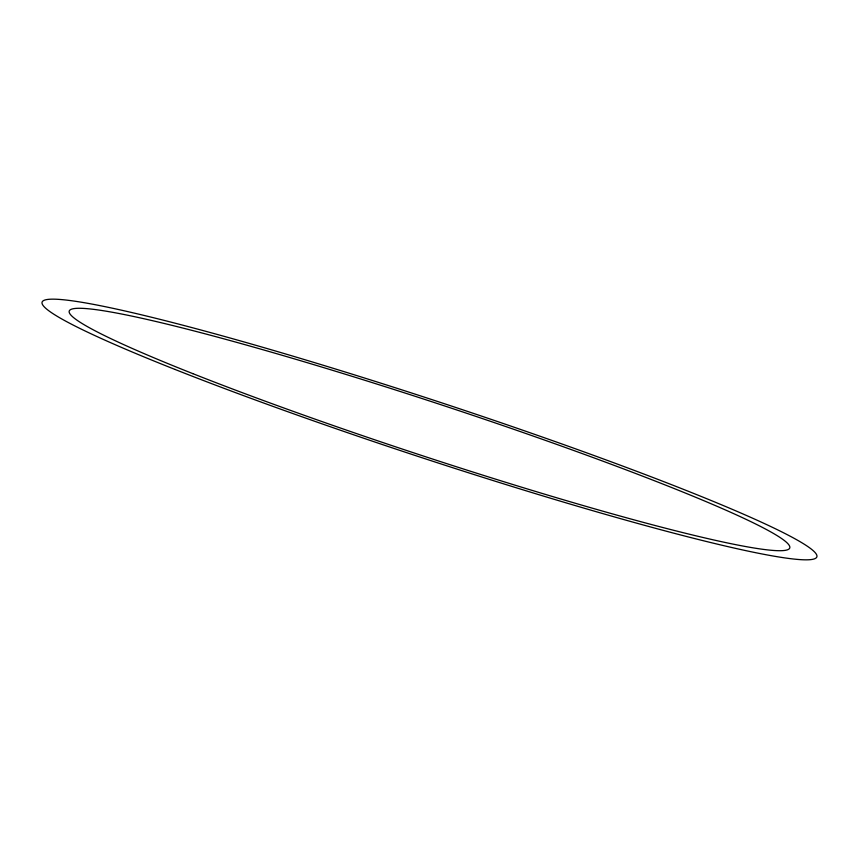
<?xml version="1.0" encoding="UTF-8"?>
<svg xmlns="http://www.w3.org/2000/svg" width="859" height="859" viewBox="0 0 859 859"><rect width="100%" height="100%" fill="white"/><g stroke="black" fill="none" stroke-linecap="round" stroke-linejoin="round"><path stroke-width="1.29" d="M175.053 369.456A407.767 29.152 18.2 0 0 809.79 559.703A407.767 29.152 18.2 0 0 303.646 359.341A407.767 29.152 18.2 0 0 175.053 369.456M192.867 373.654A379.227 27.112 18.2 0 0 783.172 550.587A379.227 27.112 18.2 0 0 312.461 364.248A379.227 27.112 18.2 0 0 192.867 373.654"/></g></svg>
